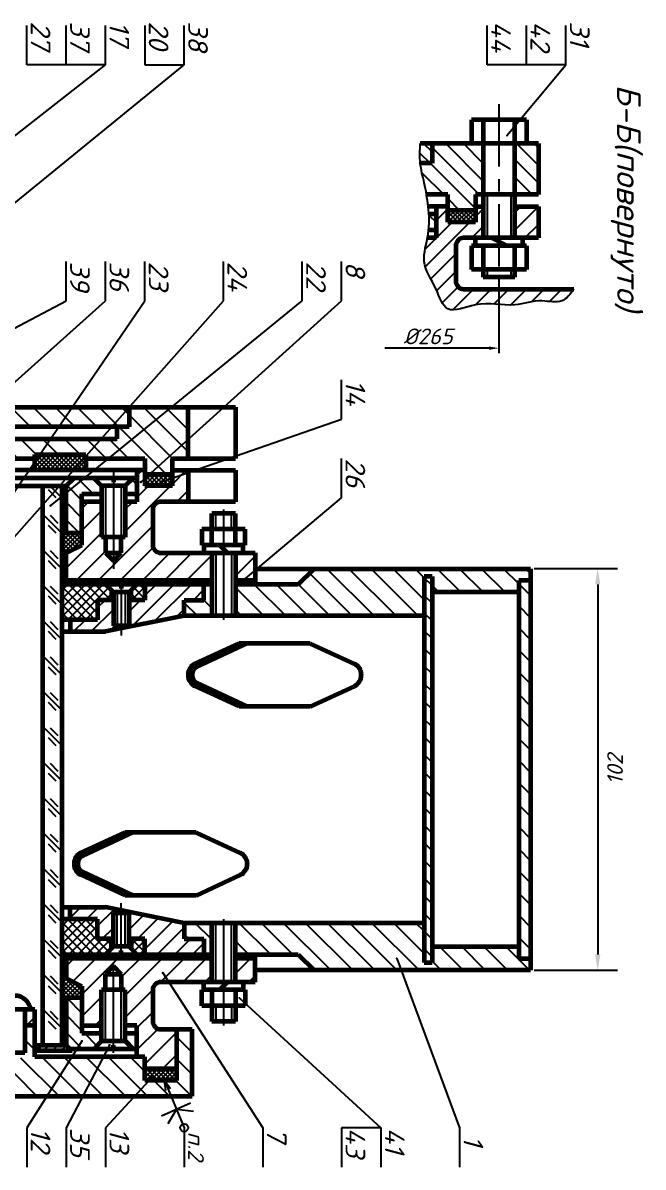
# Model space of a CAD drawing. Header units: millimetres. Extents: x 10739 to 32134, y 609 to 16625.
# Drawn here: x 20363.8 to 20521.4, y 1657.5 to 1948.1 of the extents above; entities that cross this region are included whole.
import ezdxf

# ---------------------------------------------------------------- set-up
doc = ezdxf.new("R2010")
doc.units = ezdxf.units.MM
doc.linetypes.add('CENTER', pattern=[50.8, 31.75, -6.35, 6.35, -6.35])
for name, color, linetype in [('1', 2, 'Continuous'), ('Razm', 3, 'Continuous'), ('Razmer', 3, 'Continuous')]:
    doc.layers.add(name, color=color, linetype=linetype)
doc.layers.add('2', color=1, linetype='Continuous', lineweight=60)
doc.styles.add('ADRF1', font='romans', dxfattribs={"oblique": 15})
doc.styles.get("Standard").update_dxf_attribs({"font": 'arial.ttf'})
doc.dimstyles.new('ISO-25', dxfattribs={"dimtxt": 2.5, "dimasz": 2.5, "dimexe": 1.25, "dimexo": 0.625, "dimtad": 1, "dimtxsty": 'Standard', "dimcen": 2.5, "dimadec": 0, "dimazin": 0, "dimtfac": 1, "dimtmove": 0, "dimatfit": 3, "dimfxl": 1, "dimarcsym": 0})
doc.dimstyles.new('vas', dxfattribs={"dimtxt": 4, "dimasz": 4, "dimexe": 5, "dimexo": 0.9, "dimgap": 0.09, "dimtad": 0, "dimtoh": 1, "dimdec": 0, "dimzin": 0, "dimdsep": 46, "dimtxsty": 'Standard', "dimcen": 0.09, "dimadec": 0, "dimazin": 0, "dimtfac": 1, "dimtdec": 0, "dimtmove": 1, "dimatfit": 0, "dimfxl": 1, "dimtolj": 1, "dimtzin": 0, "dimarcsym": 0})
pattern_1 = [(315, (20104.8097, 2033.455), (2.80633, 2.80633), [])]
pattern_2 = [(315, (20104.8097, 2033.455), (2.245064, 2.245064), [])]
pattern_3 = [(45, (20104.8097, 2033.455), (-2.80633, 2.80633), [])]
pattern_4 = [(45, (20104.8097, 2033.455), (-2.245064, 2.245064), [])]
pattern_5 = [(315, (20104.8097, 2033.4551), (0.561266, 0.561266), []), (45, (20104.8097, 2033.4551), (-0.561266, 0.561266), [])]
pattern_6 = [(315, (20149.8097, 1987.455), (1.683798, 1.683798), [])]

# ---------------------------------------------------------------- blocks, each defined once
blk = doc.blocks.new('*D5')
at = {"layer": 'Defpoints', "color": 0, "lineweight": 50, "transparency": 16777216}
for p in [(20492.81, 1809.46), (20492.81, 1707.46), (20509.9, 1707.46)]:
    blk.add_point(p, dxfattribs=at)
at = {"layer": 'Razmer', "color": 0, "lineweight": -2, "transparency": 16777216}
for p, q in [((20493.71, 1809.46), (20514.9, 1809.46)), ((20509.9, 1805.46), (20509.9, 1711.46)), ((20493.71, 1707.46), (20514.9, 1707.46))]:
    blk.add_line(p, q, dxfattribs=at)
at = {"layer": 'Razmer', "color": 0, "lineweight": 50, "transparency": 16777216}
for points in [[(20509.23, 1805.46), (20510.57, 1805.46), (20509.9, 1809.46)], [(20509.23, 1711.46), (20510.57, 1711.46), (20509.9, 1707.46)]]:
    blk.add_solid(points, dxfattribs=at)
at = {"layer": 'Razmer', "color": 0, "transparency": 16777216, "insert": (20514.3, 1758.46), "char_height": 4, "attachment_point": 5, "rotation": 90, "style": 'ADRF1'}
blk.add_mtext('\\A1;102', dxfattribs=at)

msp = doc.modelspace()

# ---------------------------------------------------------------- hatches: boundary and pattern name
at = {"layer": '1'}
h = msp.add_hatch(dxfattribs=at)
h.set_pattern_fill('ANSI31', scale=0.75, angle=-90, style=0)
h.set_pattern_definition(pattern_6)
edge = h.paths.add_edge_path()
edge.add_spline(control_points=[(20464.8097, 1917.4551), (20464.72246, 1915.77947), (20464.63522, 1914.10383), (20464.8097, 1912.4551)], knot_values=[0, 0, 0, 0, 5, 5, 5, 5], degree=3, periodic=0)
edge.add_line((20464.8097, 1912.4551), (20467.8097, 1912.4551))
edge.add_line((20467.8097, 1912.4551), (20467.8097, 1917.4551))
edge.add_line((20467.8097, 1917.4551), (20464.8097, 1917.4551))
h = msp.add_hatch(dxfattribs=at)
h.set_pattern_fill('ANSI31', angle=-90, style=0)
h.set_pattern_definition([(315, (20149.8097, 1987.455), (2.245064, 2.245064), [])])
h.paths.add_polyline_path([(20488.8097, 1904.4551), (20494.8097, 1904.4551), (20494.8097, 1917.4551), (20488.8097, 1917.4551)])
edge = h.paths.add_edge_path()
edge.add_line((20471.8097, 1904.4551), (20471.8097, 1900.4551))
edge.add_line((20471.8097, 1900.4551), (20478.8097, 1900.4551))
edge.add_line((20478.8097, 1900.4551), (20478.8097, 1904.4551))
edge.add_line((20478.8097, 1904.4551), (20480.8097, 1904.4551))
edge.add_line((20480.8097, 1904.4551), (20480.8097, 1917.4551))
edge.add_line((20480.8097, 1917.4551), (20467.8097, 1917.4551))
edge.add_line((20467.8097, 1917.4551), (20467.8097, 1912.4551))
edge.add_line((20467.8097, 1912.4551), (20464.8097, 1912.4551))
edge.add_spline(control_points=[(20464.8097, 1912.4551), (20464.98763, 1910.77371), (20465.70701, 1908.13116), (20466.22678, 1905.4585), (20466.39367, 1904.4551)], knot_values=[63.934892009, 63.934892009, 63.934892009, 63.934892009, 69.033911523, 72.084351167, 72.084351167, 72.084351167, 72.084351167], degree=3, periodic=0)
edge.add_line((20466.39367, 1904.4551), (20471.8097, 1904.4551))
h = msp.add_hatch(dxfattribs=at)
h.set_pattern_fill('ANSI31', style=0)
h.set_pattern_definition([(45, (20149.8097, 1987.455), (-2.245064, 2.245064), [])])
edge = h.paths.add_edge_path()
edge.add_arc((20475.8097, 1891.4551), 2, 90, 180, ccw=False)
edge.add_line((20475.8097, 1893.4551), (20480.8097, 1893.4551))
edge.add_line((20480.8097, 1893.4551), (20480.8097, 1901.4551))
edge.add_line((20480.8097, 1901.4551), (20478.8097, 1901.4551))
edge.add_line((20478.8097, 1901.4551), (20478.8097, 1897.4551))
edge.add_line((20478.8097, 1897.4551), (20471.8097, 1897.4551))
edge.add_line((20471.8097, 1897.4551), (20471.8097, 1901.4551))
edge.add_line((20471.8097, 1901.4551), (20468.8097, 1901.4551))
edge.add_line((20468.8097, 1901.4551), (20468.8097, 1893.4551))
edge.add_line((20468.8097, 1893.4551), (20466.62857, 1893.4551))
edge.add_spline(control_points=[(20466.62857, 1893.4551), (20466.21435, 1891.39491), (20464.83095, 1886.7539), (20468.81501, 1881.45934), (20471.24305, 1873.42201), (20480.15317, 1877.8978), (20487.86462, 1875.44241), (20494.95041, 1878.1356), (20500.95342, 1876.45079), (20502.91108, 1879.19529), (20503.8097, 1880.4551)], knot_values=[0, 0, 0, 0, 6.085576041, 13.701349147, 19.532301042, 26.603368853, 36.603368853, 43.674436665, 48.674436665, 52.917077352, 52.917077352, 52.917077352, 52.917077352], degree=3, periodic=0)
edge.add_line((20503.8097, 1880.4551), (20475.8097, 1880.4551))
edge.add_arc((20475.8097, 1882.4551), 2, -180, -90, ccw=False)
edge.add_line((20473.8097, 1882.4551), (20473.8097, 1891.4551))
h.paths.add_polyline_path([(20494.8097, 1893.4551), (20494.8097, 1901.4551), (20488.8097, 1901.4551), (20488.8097, 1893.4551)], flags=17)
h = msp.add_hatch(dxfattribs=at)
h.set_pattern_fill('ANSI31', scale=0.75, angle=-90, style=0)
h.set_pattern_definition(pattern_6)
edge = h.paths.add_edge_path()
edge.add_line((20468.8097, 1899.4551), (20466.98809, 1899.4551))
edge.add_spline(control_points=[(20466.98809, 1899.4551), (20467.07169, 1898.12974), (20467.07642, 1896.79837), (20466.93893, 1895.4551)], knot_values=[54.8920304, 54.8920304, 54.8920304, 54.8920304, 58.888473439, 58.888473439, 58.888473439, 58.888473439], degree=3, periodic=0)
edge.add_line((20466.93893, 1895.4551), (20468.8097, 1895.4551))
edge.add_line((20468.8097, 1895.4551), (20468.8097, 1899.4551))
h = msp.add_hatch(dxfattribs=at)
h.set_pattern_fill('ANSI37', scale=0.25, angle=-90, style=0)
h.set_pattern_definition([(315, (20149.8097, 1987.4551), (0.561266, 0.561266), []), (45, (20149.8097, 1987.4551), (-0.561266, 0.561266), [])])
h.paths.add_polyline_path([(20478.8097, 1897.4551), (20478.8097, 1900.4551), (20471.8097, 1900.4551), (20471.8097, 1897.4551)])
h = msp.add_hatch(dxfattribs=at)
h.set_pattern_fill('ANSI31', scale=1.25, angle=-90, style=0)
h.set_pattern_definition(pattern_1)
h.paths.add_polyline_path([(20394.8097, 1837.4551), (20394.8097, 1833.4551), (20401.8097, 1833.4551), (20401.8097, 1837.4551), (20405.8097, 1837.4551), (20405.8097, 1850.4551), (20390.8097, 1850.4551), (20390.8097, 1845.4551), (20387.8097, 1845.4551), (20387.8097, 1842.4551), (20339.8097, 1842.4551), (20339.8097, 1837.4551), (20366.8097, 1837.4551), (20366.8097, 1838.4551), (20379.8097, 1838.4551), (20379.8097, 1837.4551)])
h = msp.add_hatch(dxfattribs=at)
h.set_pattern_fill('ANSI31', scale=1.25, angle=-90, style=0)
h.set_pattern_definition(pattern_1)
h.paths.add_polyline_path([(20390.8097, 1845.4551), (20390.8097, 1850.4551), (20341.8097, 1850.4551), (20341.8097, 1845.4551)])
h = msp.add_hatch(dxfattribs=at)
h.set_pattern_fill('ANSI37', scale=0.25, angle=-90, style=0)
h.set_pattern_definition(pattern_5)
h.paths.add_polyline_path([(20379.8097, 1834.4551), (20379.8097, 1838.4551), (20366.8097, 1838.4551), (20366.8097, 1834.4551)])
h = msp.add_hatch(dxfattribs=at)
h.set_pattern_fill('ANSI31', scale=1.25, style=0)
h.set_pattern_definition(pattern_3)
h.paths.add_polyline_path([(20396.8097, 1815.4551), (20396.8097, 1824.4551, -0.414213562), (20398.8097, 1826.4551), (20405.8097, 1826.4551), (20405.8097, 1834.4551), (20401.8097, 1834.4551), (20401.8097, 1830.4551), (20394.8097, 1830.4551), (20394.8097, 1834.4551), (20392.8097, 1834.4551), (20392.8097, 1826.4551), (20389.8097, 1826.4551), (20389.8097, 1817.4551), (20388.8097, 1817.4551), (20388.8097, 1813.4551), (20386.8097, 1811.4551), (20384.8097, 1813.4551), (20384.8097, 1817.4551), (20383.8097, 1817.4551), (20383.8097, 1826.4551), (20378.8097, 1826.4551), (20378.8097, 1815.4551), (20374.8097, 1813.4551), (20374.8097, 1806.4551), (20411.8097, 1806.4551), (20411.8097, 1813.4551), (20398.8097, 1813.4551, -0.414213562)])
h = msp.add_hatch(dxfattribs=at)
h.set_pattern_fill('ANSI31', angle=-90, style=0)
h.set_pattern_definition(pattern_2)
h.paths.add_polyline_path([(20383.8097, 1828.4551), (20383.8097, 1830.4551), (20381.8097, 1832.4551), (20376.8097, 1832.4551), (20374.8097, 1830.4551), (20374.8097, 1818.4551), (20378.8097, 1818.4551), (20378.8097, 1828.4551)])
h.paths.add_polyline_path([(20392.8097, 1828.4551), (20392.8097, 1832.4551), (20391.8097, 1832.4551), (20389.8097, 1830.4551), (20389.8097, 1828.4551)])
h = msp.add_hatch(dxfattribs=at)
h.set_pattern_fill('ANSI37', scale=0.25, angle=-90, style=0)
h.set_pattern_definition(pattern_5)
h.paths.add_polyline_path([(20401.8097, 1830.4551), (20401.8097, 1833.4551), (20394.8097, 1833.4551), (20394.8097, 1830.4551)])
h = msp.add_hatch(dxfattribs=at)
h.set_pattern_fill('ANSI31', scale=2, angle=-90, style=0)
h.set_pattern_definition([(315, (20104.81, 2033.455), (4.49013, 4.49013), [])])
h.paths.add_polyline_path([(20368.8097, 1688.4551), (20373.8097, 1688.4551), (20373.8097, 1830.4551), (20368.8097, 1830.4551)])
h = msp.add_hatch(dxfattribs=at)
h.set_pattern_fill('ANSI37', scale=0.25, angle=-90, style=0)
h.set_pattern_definition(pattern_5)
h.paths.add_polyline_path([(20378.8097, 1815.4551), (20378.8097, 1818.4551), (20373.8097, 1818.4551), (20373.8097, 1813.4551), (20374.8097, 1813.4551)])
h = msp.add_hatch(dxfattribs=at)
h.set_pattern_fill('ANSI31', scale=1.25, style=0)
h.set_pattern_definition(pattern_3)
h.paths.add_polyline_path([(20417.8097, 1806.4551), (20422.8097, 1806.4551), (20422.8097, 1813.4551), (20417.8097, 1813.4551)])
h = msp.add_hatch(dxfattribs=at)
h.set_pattern_fill('ANSI31', scale=1.25, angle=-90, style=0)
h.set_pattern_definition(pattern_1)
h.paths.add_polyline_path([(20411.8097, 1797.4551), (20411.8097, 1805.4551), (20409.8097, 1805.4551), (20409.8097, 1801.4551), (20404.8097, 1801.4551), (20404.8097, 1797.4551)])
h.paths.add_polyline_path([(20465.8097, 1797.4551), (20465.8097, 1807.4551), (20467.8097, 1807.4551), (20467.8097, 1803.4551), (20489.8097, 1803.4551), (20489.8097, 1806.4551), (20492.8097, 1806.4551), (20492.8097, 1809.4551), (20437.8097, 1809.4551), (20433.8097, 1805.4551), (20417.8097, 1805.4551), (20417.8097, 1797.4551)])
h.paths.add_polyline_path([(20492.8097, 1707.4551), (20492.8097, 1710.4551), (20489.8097, 1710.4551), (20489.8097, 1713.4551), (20467.8097, 1713.4551), (20467.8097, 1709.4551), (20465.8097, 1709.4551), (20465.8097, 1719.4551), (20417.8097, 1719.4551), (20417.8097, 1711.4551), (20433.8097, 1711.4551), (20437.8097, 1707.4551)])
h.paths.add_polyline_path([(20409.8097, 1715.4551), (20409.8097, 1711.4551), (20411.8097, 1711.4551), (20411.8097, 1719.4551), (20404.8097, 1719.4551), (20404.8097, 1715.4551)])
h = msp.add_hatch(dxfattribs=at)
h.set_pattern_fill('ANSI37', scale=0.5, angle=-90, style=0)
h.set_pattern_definition([(315, (20104.8097, 2033.4551), (1.122532, 1.122532), []), (45, (20104.8097, 2033.4551), (-1.122532, 1.122532), [])])
h.paths.add_polyline_path([(20382.8097, 1796.4551), (20382.8097, 1801.4551), (20386.3097, 1801.4551), (20386.3097, 1803.9551), (20384.8097, 1805.4551), (20373.8097, 1805.4551), (20373.8097, 1796.4551)])
h.paths.add_polyline_path([(20394.8097, 1801.4551), (20394.8097, 1805.4551), (20392.8097, 1805.4551), (20391.3097, 1803.9551), (20391.3097, 1801.4551)])
h = msp.add_hatch(dxfattribs=at)
h.set_pattern_fill('ANSI31', style=0)
h.set_pattern_definition(pattern_4)
h.paths.add_polyline_path([(20404.8097, 1797.4551), (20404.8097, 1801.4551), (20409.8097, 1801.4551), (20409.8097, 1805.4551), (20394.8097, 1805.4551), (20394.8097, 1801.4551), (20390.8097, 1801.4551), (20390.8097, 1794.9551), (20390.8097, 1794.6551)])
h.paths.add_polyline_path([(20382.8097, 1796.4551), (20375.8097, 1796.4551), (20375.8097, 1793.4551), (20384.8097, 1793.4551), (20386.8097, 1793.8551), (20386.8097, 1794.9551), (20386.8097, 1801.4551), (20382.8097, 1801.4551)])
h = msp.add_hatch(dxfattribs=at)
h.set_pattern_fill('ANSI31', angle=-90, style=0)
h.set_pattern_definition(pattern_2)
h.paths.add_polyline_path([(20467.8097, 1709.4551), (20467.8097, 1807.4551), (20465.8097, 1807.4551), (20465.8097, 1709.4551)])
h = msp.add_hatch(dxfattribs=at)
h.set_pattern_fill('ANSI31', scale=1.25, angle=-90, style=0)
h.set_pattern_definition(pattern_1)
h.paths.add_polyline_path([(20492.8097, 1710.4551), (20492.8097, 1806.4551), (20489.8097, 1806.4551), (20489.8097, 1710.4551)])
h = msp.add_hatch(dxfattribs=at)
h.set_pattern_fill('ANSI31', style=0)
h.set_pattern_definition(pattern_4)
h.paths.add_polyline_path([(20409.8097, 1711.4551), (20409.8097, 1715.4551), (20404.8097, 1715.4551), (20404.8097, 1719.4551), (20390.8097, 1722.2551), (20390.8097, 1721.9551), (20390.8097, 1715.4551), (20394.8097, 1715.4551), (20394.8097, 1711.4551)])
h.paths.add_polyline_path([(20386.8097, 1715.4551), (20386.8097, 1721.9551), (20386.8097, 1723.0551), (20384.8097, 1723.4551), (20375.8097, 1723.4551), (20375.8097, 1720.4551), (20382.8097, 1720.4551), (20382.8097, 1715.4551)])
h = msp.add_hatch(dxfattribs=at)
h.set_pattern_fill('ANSI37', scale=0.5, style=0)
h.set_pattern_definition([(45, (20104.8097, 2033.4551), (-1.122532, 1.122532), []), (135, (20104.8097, 2033.4551), (-1.122532, -1.122532), [])])
h.paths.add_polyline_path([(20382.8097, 1720.4551), (20373.8097, 1720.4551), (20373.8097, 1711.4551), (20384.8097, 1711.4551), (20386.3097, 1712.9551), (20386.3097, 1715.4551), (20382.8097, 1715.4551)])
h.paths.add_polyline_path([(20391.3097, 1715.4551), (20391.3097, 1712.9551), (20392.8097, 1711.4551), (20394.8097, 1711.4551), (20394.8097, 1715.4551)])
h = msp.add_hatch(dxfattribs=at)
h.set_pattern_fill('ANSI31', scale=1.25, style=0)
h.set_pattern_definition(pattern_3)
h.paths.add_polyline_path([(20394.8097, 1685.4551), (20394.8097, 1682.4551), (20402.8097, 1682.4551), (20402.8097, 1692.4551), (20398.8097, 1692.4551, -0.414213562), (20396.8097, 1694.4551), (20396.8097, 1702.4551, -0.414213562), (20398.8097, 1704.4551), (20411.8097, 1704.4551), (20411.8097, 1710.4551), (20374.8097, 1710.4551), (20374.8097, 1705.4551), (20378.8097, 1703.4551), (20378.8097, 1693.4551), (20383.8097, 1693.4551), (20383.8097, 1702.4551), (20384.8097, 1702.4551), (20384.8097, 1706.4551), (20386.8097, 1708.4551), (20388.8097, 1706.4551), (20388.8097, 1702.4551), (20389.8097, 1702.4551), (20389.8097, 1693.4551), (20392.8097, 1693.4551), (20392.8097, 1685.4551)])
h = msp.add_hatch(dxfattribs=at)
h.set_pattern_fill('ANSI31', scale=1.25, style=0)
h.set_pattern_definition(pattern_3)
h.paths.add_polyline_path([(20422.8097, 1710.4551), (20417.8097, 1710.4551), (20417.8097, 1704.4551), (20422.8097, 1704.4551)])
h = msp.add_hatch(dxfattribs=at)
h.set_pattern_fill('ANSI37', scale=0.25, angle=-90, style=0)
h.set_pattern_definition(pattern_5)
h.paths.add_polyline_path([(20378.8097, 1700.4551), (20378.8097, 1703.4551), (20374.8097, 1705.4551), (20373.8097, 1705.4551), (20373.8097, 1700.4551)])
h = msp.add_hatch(dxfattribs=at)
h.set_pattern_fill('ANSI31', angle=-90, style=0)
h.set_pattern_definition(pattern_2)
h.paths.add_polyline_path([(20374.8097, 1688.4551), (20375.8097, 1687.4551), (20381.8097, 1687.4551), (20383.8097, 1689.4551), (20383.8097, 1691.4551), (20378.8097, 1691.4551), (20378.8097, 1700.4551), (20374.8097, 1700.4551)])
h.paths.add_polyline_path([(20389.8097, 1691.4551), (20389.8097, 1689.4551), (20391.8097, 1687.4551), (20392.8097, 1687.4551), (20392.8097, 1691.4551)])
h = msp.add_hatch(dxfattribs=at)
h.set_pattern_fill('ANSI31', scale=1.25, angle=-90, style=0)
h.set_pattern_definition(pattern_1)
h.paths.add_polyline_path([(20406.8097, 1675.4551), (20406.8097, 1692.4551), (20402.8097, 1692.4551), (20402.8097, 1679.4551), (20394.8097, 1679.4551), (20394.8097, 1685.4551), (20366.8097, 1685.4551), (20366.8097, 1693.4551), (20364.3097, 1693.4551), (20364.3097, 1686.4551), (20363.3097, 1686.4551), (20363.3097, 1684.9551), (20361.8097, 1683.9551), (20360.3097, 1684.9551), (20360.3097, 1686.4551), (20359.3097, 1686.4551), (20359.3097, 1693.4551), (20353.8097, 1693.4551), (20353.8097, 1691.4551), (20349.8097, 1691.4551), (20349.8097, 1682.4551), (20303.8097, 1682.4551, -0.414213562), (20300.8097, 1685.4551), (20300.8097, 1687.4551), (20284.8097, 1687.4551, 0.414213562), (20282.8097, 1685.4551), (20282.8097, 1675.4551), (20284.8097, 1675.4551), (20284.8097, 1678.4551), (20287.8097, 1678.4551), (20287.8097, 1675.4551), (20290.8097, 1675.4551), (20290.8097, 1680.4551), (20291.8097, 1680.4551), (20291.8097, 1682.4551), (20292.8097, 1683.4551), (20293.8097, 1682.4551), (20293.8097, 1680.4551), (20294.8097, 1680.4551), (20294.8097, 1675.4551)])
h = msp.add_hatch(dxfattribs=at)
h.set_pattern_fill('ANSI31', scale=0.5, style=0)
h.set_pattern_definition([(45, (20104.8097, 2033.4551), (-1.122532, 1.122532), [])])
h.paths.add_polyline_path([(20376.3097, 1686.9551), (20374.8097, 1688.4551), (20367.8097, 1688.4551), (20367.8097, 1686.9551)])
h = msp.add_hatch(dxfattribs=at)
h.set_pattern_fill('ANSI37', scale=0.25, angle=-90, style=0)
h.set_pattern_definition(pattern_5)
h.paths.add_polyline_path([(20402.8097, 1679.4551), (20402.8097, 1682.4551), (20394.8097, 1682.4551), (20394.8097, 1679.4551)])
at = {"layer": '2'}
h = msp.add_hatch(color=7, dxfattribs=at)
h.paths.add_polyline_path([(20422.8097, 1805.4551), (20422.8097, 1806.4551), (20417.8097, 1806.4551), (20417.8097, 1805.4551)])
h.paths.add_polyline_path([(20411.8097, 1805.4551), (20411.8097, 1806.4551), (20394.8097, 1806.4551), (20394.8097, 1805.4551)])
h = msp.add_hatch(color=7, dxfattribs=at)
h.paths.add_polyline_path([(20411.8097, 1710.4551), (20411.8097, 1711.4551), (20394.8097, 1711.4551), (20394.8097, 1710.4551)])
h.paths.add_polyline_path([(20422.8097, 1710.4551), (20422.8097, 1711.4551), (20417.8097, 1711.4551), (20417.8097, 1710.4551)])
at = {"layer": 'Razmer'}
h = msp.add_hatch(dxfattribs=at)
h.set_pattern_fill('ANSI31', style=0)
h.set_pattern_definition([(45, (19954.8097, 1997.455), (-2.245064, 2.245064), [])])
h.paths.add_polyline_path([(20366.8097, 1693.4551), (20366.8097, 1697.4551), (20364.3097, 1697.4551), (20364.3097, 1693.4551)])
h.paths.add_polyline_path([(20353.8097, 1691.4551), (20353.8097, 1693.4551), (20359.3097, 1693.4551), (20359.3097, 1697.4551), (20353.8097, 1697.4551), (20353.8097, 1721.4551), (20351.8097, 1723.4551), (20347.8097, 1723.4551), (20274.8097, 1723.4551), (20274.8097, 1719.4551), (20347.8097, 1719.4551, -0.414213562), (20349.8097, 1717.4551), (20349.8097, 1691.4551)])
h.paths.add_polyline_path([(20185.3097, 1693.4551), (20185.3097, 1697.4551), (20182.8097, 1697.4551), (20182.8097, 1693.4551)])
h.paths.add_polyline_path([(20195.8097, 1693.4551), (20195.8097, 1691.4551), (20199.8097, 1691.4551), (20199.8097, 1717.4551, -0.414213562), (20201.8097, 1719.4551), (20274.52481, 1719.4551), (20274.8097, 1719.4551), (20274.8097, 1723.4551), (20205.8097, 1723.4551), (20197.8097, 1723.4551), (20195.8097, 1721.4551), (20195.8097, 1697.4551), (20190.3097, 1697.4551), (20190.3097, 1693.4551)])

# ---------------------------------------------------------------- linework, layer by layer
at = {"layer": '1', "color": 7, "linetype": 'CENTER', "ltscale": 0.5}
msp.add_line((20484.8097, 1927.4551), (20484.8097, 1879.4551), dxfattribs=at)
at = {"layer": '1', "color": 7}
for p, q in [((20481.8097, 1904.4551), (20481.8097, 1893.4551)), ((20487.8097, 1904.4551), (20487.8097, 1893.4551)), ((20481.8097, 1885.4551), (20481.8097, 1883.4551)), ((20487.8097, 1885.4551), (20487.8097, 1883.4551)), ((20386.8097, 1833.9551), (20386.8097, 1809.4551)), ((20372.3097, 1827.4551), (20370.3097, 1829.4551)), ((20384.8097, 1830.4551), (20384.8097, 1817.4551)), ((20388.8097, 1830.4551), (20388.8097, 1817.4551)), ((20372.8097, 1820.9551), (20370.8097, 1822.9551)), ((20412.8097, 1819.4551), (20412.8097, 1823.4551)), ((20414.8097, 1824.4551), (20414.8097, 1796.4551)), ((20416.8097, 1819.4551), (20416.8097, 1823.4551)), ((20372.3097, 1818.4551), (20370.3097, 1820.4551)), ((20372.8097, 1811.9551), (20370.8097, 1813.9551)), ((20372.3097, 1809.4551), (20370.3097, 1811.4551)), ((20412.8097, 1813.4551), (20412.8097, 1797.4551)), ((20416.8097, 1813.4551), (20416.8097, 1797.4551)), ((20372.8097, 1802.9551), (20370.8097, 1804.9551)), ((20388.8097, 1806.4551), (20388.8097, 1792.4551)), ((20372.3097, 1800.4551), (20370.3097, 1802.4551)), ((20387.8097, 1803.4551), (20387.8097, 1794.9551)), ((20389.8097, 1803.4551), (20389.8097, 1794.9551)), ((20372.3097, 1791.4551), (20370.3097, 1793.4551)), ((20372.8097, 1793.9551), (20370.8097, 1795.9551)), ((20386.8097, 1794.9551), (20386.8097, 1793.8551)), ((20390.8097, 1794.9551), (20390.8097, 1794.6551)), ((20372.3097, 1782.4551), (20370.3097, 1784.4551)), ((20372.8097, 1784.9551), (20370.8097, 1786.9551)), ((20372.8097, 1775.9551), (20370.8097, 1777.9551)), ((20372.3097, 1773.4551), (20370.3097, 1775.4551)), ((20372.8097, 1766.9551), (20370.8097, 1768.9551)), ((20372.3097, 1764.4551), (20370.3097, 1766.4551)), ((20372.8097, 1757.9551), (20370.8097, 1759.9551)), ((20372.3097, 1755.4551), (20370.3097, 1757.4551)), ((20372.8097, 1748.9551), (20370.8097, 1750.9551)), ((20372.3097, 1746.4551), (20370.3097, 1748.4551)), ((20372.8097, 1739.9551), (20370.8097, 1741.9551)), ((20372.3097, 1737.4551), (20370.3097, 1739.4551)), ((20372.8097, 1730.9551), (20370.8097, 1732.9551)), ((20372.3097, 1728.4551), (20370.3097, 1730.4551)), ((20372.8097, 1721.9551), (20370.8097, 1723.9551)), ((20388.8097, 1710.4551), (20388.8097, 1724.4551)), ((20372.3097, 1719.4551), (20370.3097, 1721.4551)), ((20386.8097, 1721.9551), (20386.8097, 1723.0551)), ((20387.8097, 1713.4551), (20387.8097, 1721.9551)), ((20389.8097, 1713.4551), (20389.8097, 1721.9551)), ((20390.8097, 1721.9551), (20390.8097, 1722.2551)), ((20412.8097, 1704.4551), (20412.8097, 1719.4551)), ((20414.8097, 1720.4551), (20414.8097, 1693.4551)), ((20416.8097, 1704.4551), (20416.8097, 1719.4551)), ((20372.8097, 1712.9551), (20370.8097, 1714.9551)), ((20372.3097, 1710.4551), (20370.3097, 1712.4551)), ((20386.8097, 1686.4551), (20386.8097, 1709.4551)), ((20372.3097, 1701.4551), (20370.3097, 1703.4551)), ((20372.8097, 1703.9551), (20370.8097, 1705.9551)), ((20384.8097, 1689.4551), (20384.8097, 1702.4551)), ((20388.8097, 1689.4551), (20388.8097, 1702.4551)), ((20412.8097, 1698.4551), (20412.8097, 1694.4551)), ((20416.8097, 1698.4551), (20416.8097, 1694.4551)), ((20372.3097, 1692.4551), (20370.3097, 1694.4551)), ((20372.8097, 1694.9551), (20370.8097, 1696.9551))]:
    msp.add_line(p, q, dxfattribs=at)
msp.add_spline([(20503.8097, 1880.4551), (20500.8097, 1877.4551), (20495.8097, 1877.4551), (20488.8097, 1876.4551), (20478.8097, 1876.4551), (20471.8097, 1875.4551), (20468.8097, 1880.4551), (20465.8097, 1887.4551), (20466.8097, 1894.4551), (20466.8097, 1901.4551), (20465.8097, 1907.4551), (20464.8097, 1912.4551), (20464.8097, 1917.4551)], degree=3, dxfattribs=at)
at = {"layer": '2', "color": 7}
for p, q in [((20491.8097, 1923.4551), (20477.8097, 1923.4551)), ((20477.8097, 1923.4551), (20477.8097, 1917.4551)), ((20480.8097, 1923.4551), (20480.8097, 1893.4551)), ((20488.8097, 1893.4551), (20488.8097, 1923.4551)), ((20491.8097, 1923.4551), (20491.8097, 1917.4551)), ((20494.8097, 1917.4551), (20464.8097, 1917.4551)), ((20467.8097, 1917.4551), (20467.8097, 1912.4551)), ((20494.8097, 1917.4551), (20494.8097, 1904.4551)), ((20467.8097, 1912.4551), (20464.8097, 1912.4551)), ((20471.8097, 1904.4551), (20466.39367, 1904.4551)), ((20471.8097, 1897.4551), (20471.8097, 1904.4551)), ((20494.8097, 1904.4551), (20478.8097, 1904.4551)), ((20478.8097, 1904.4551), (20478.8097, 1897.4551)), ((20471.8097, 1901.4551), (20466.8097, 1901.4551)), ((20468.8097, 1901.4551), (20468.8097, 1893.4551)), ((20478.8097, 1901.4551), (20480.8097, 1901.4551)), ((20488.8097, 1901.4551), (20494.8097, 1901.4551)), ((20494.8097, 1901.4551), (20494.8097, 1893.4551)), ((20468.8097, 1899.4551), (20466.98809, 1899.4551)), ((20478.8097, 1900.4551), (20471.8097, 1900.4551)), ((20468.8097, 1895.4551), (20466.93893, 1895.4551)), ((20478.8097, 1897.4551), (20471.8097, 1897.4551)), ((20468.8097, 1893.4551), (20466.62857, 1893.4551)), ((20494.8097, 1893.4551), (20475.8097, 1893.4551)), ((20478.8097, 1891.4551), (20478.8097, 1893.4551)), ((20486.8097, 1891.4551), (20482.8097, 1893.4551)), ((20490.8097, 1893.4551), (20490.8097, 1891.4551)), ((20473.8097, 1891.4551), (20473.8097, 1882.4551)), ((20488.8097, 1891.4551), (20477.8097, 1891.4551)), ((20477.8097, 1891.4551), (20477.8097, 1885.4551)), ((20480.8097, 1891.4551), (20480.8097, 1883.4551)), ((20491.8097, 1891.4551), (20488.8097, 1891.4551)), ((20488.8097, 1883.4551), (20488.8097, 1891.4551)), ((20491.8097, 1891.4551), (20491.8097, 1885.4551)), ((20491.8097, 1885.4551), (20477.8097, 1885.4551)), ((20488.8097, 1883.4551), (20480.8097, 1883.4551)), ((20475.8097, 1880.4551), (20503.8097, 1880.4551)), ((20341.8097, 1850.4551), (20417.8097, 1850.4551)), ((20390.8097, 1850.4551), (20390.8097, 1845.4551)), ((20405.8097, 1837.4551), (20405.8097, 1850.4551)), ((20417.8097, 1850.4551), (20417.8097, 1837.4551)), ((20390.8097, 1845.4551), (20341.8097, 1845.4551)), ((20387.8097, 1842.4551), (20387.8097, 1845.4551)), ((20339.8097, 1842.4551), (20387.8097, 1842.4551)), ((20335.8097, 1837.4551), (20366.8097, 1837.4551)), ((20366.8097, 1838.4551), (20379.8097, 1838.4551)), ((20366.8097, 1834.4551), (20366.8097, 1838.4551)), ((20379.8097, 1838.4551), (20379.8097, 1834.4551)), ((20379.8097, 1837.4551), (20394.8097, 1837.4551)), ((20394.8097, 1837.4551), (20394.8097, 1830.4551)), ((20401.8097, 1837.4551), (20417.8097, 1837.4551)), ((20401.8097, 1830.4551), (20401.8097, 1837.4551)), ((20394.8097, 1834.4551), (20338.8097, 1834.4551)), ((20392.8097, 1834.4551), (20392.8097, 1826.4551)), ((20401.8097, 1834.4551), (20417.8097, 1834.4551)), ((20405.8097, 1834.4551), (20405.8097, 1826.4551)), ((20417.8097, 1834.4551), (20417.8097, 1826.4551)), ((20392.8097, 1832.4551), (20338.8097, 1832.4551)), ((20374.8097, 1830.4551), (20376.8097, 1832.4551)), ((20383.8097, 1830.4551), (20381.8097, 1832.4551)), ((20386.8097, 1832.4551), (20386.8097, 1831.4551)), ((20391.8097, 1832.4551), (20389.8097, 1830.4551)), ((20394.8097, 1833.4551), (20401.8097, 1833.4551)), ((20338.8097, 1830.4551), (20374.8097, 1830.4551)), ((20368.8097, 1830.4551), (20368.8097, 1688.4551)), ((20373.8097, 1688.4551), (20373.8097, 1830.4551)), ((20374.8097, 1818.4551), (20374.8097, 1830.4551)), ((20378.8097, 1828.4551), (20383.8097, 1828.4551)), ((20378.8097, 1815.4551), (20378.8097, 1828.4551)), ((20383.8097, 1830.4551), (20383.8097, 1817.4551)), ((20389.8097, 1830.4551), (20383.8097, 1830.4551)), ((20389.8097, 1830.4551), (20389.8097, 1817.4551)), ((20389.8097, 1828.4551), (20392.8097, 1828.4551)), ((20401.8097, 1830.4551), (20394.8097, 1830.4551)), ((20383.8097, 1826.4551), (20378.8097, 1826.4551)), ((20392.8097, 1826.4551), (20389.8097, 1826.4551)), ((20417.8097, 1826.4551), (20398.8097, 1826.4551)), ((20396.8097, 1824.4551), (20396.8097, 1815.4551)), ((20417.8097, 1823.4551), (20411.8097, 1823.4551)), ((20411.8097, 1815.4551), (20411.8097, 1823.4551)), ((20417.8097, 1815.4551), (20417.8097, 1823.4551)), ((20420.3097, 1819.4551), (20409.3097, 1819.4551)), ((20409.3097, 1819.4551), (20409.3097, 1815.4551)), ((20420.3097, 1815.4551), (20420.3097, 1819.4551)), ((20378.8097, 1818.4551), (20373.8097, 1818.4551)), ((20389.8097, 1817.4551), (20383.8097, 1817.4551)), ((20384.8097, 1817.4551), (20384.8097, 1813.4551)), ((20388.8097, 1813.4551), (20388.8097, 1817.4551)), ((20374.8097, 1813.4551), (20378.8097, 1815.4551)), ((20420.3097, 1815.4551), (20409.3097, 1815.4551)), ((20409.8097, 1815.4551), (20409.8097, 1813.4551)), ((20415.8097, 1813.4551), (20413.8097, 1815.4551)), ((20419.8097, 1813.4551), (20419.8097, 1815.4551)), ((20374.8097, 1813.4551), (20373.8097, 1813.4551)), ((20374.8097, 1806.4551), (20374.8097, 1813.4551)), ((20384.8097, 1813.4551), (20388.8097, 1813.4551)), ((20384.8097, 1813.4551), (20386.8097, 1811.4551)), ((20386.8097, 1811.4551), (20388.8097, 1813.4551)), ((20398.8097, 1813.4551), (20422.8097, 1813.4551)), ((20411.8097, 1813.4551), (20411.8097, 1797.4551)), ((20417.8097, 1813.4551), (20417.8097, 1797.4551)), ((20422.8097, 1813.4551), (20422.8097, 1805.4551)), ((20422.8097, 1809.4551), (20492.8097, 1809.4551)), ((20433.8097, 1805.4551), (20437.8097, 1809.4551)), ((20492.8097, 1809.4551), (20492.8097, 1707.4551)), ((20411.8097, 1806.4551), (20373.8097, 1806.4551)), ((20411.8097, 1805.4551), (20373.8097, 1805.4551)), ((20386.8097, 1803.4551), (20384.8097, 1805.4551)), ((20388.8097, 1805.4551), (20388.8097, 1804.4551)), ((20392.8097, 1805.4551), (20390.8097, 1803.4551)), ((20394.8097, 1806.4551), (20394.8097, 1801.4551)), ((20409.8097, 1801.4551), (20409.8097, 1805.4551)), ((20422.8097, 1806.4551), (20417.8097, 1806.4551)), ((20433.8097, 1805.4551), (20417.8097, 1805.4551)), ((20465.8097, 1807.4551), (20465.8097, 1709.4551)), ((20467.8097, 1807.4551), (20465.8097, 1807.4551)), ((20467.8097, 1807.4551), (20467.8097, 1709.4551)), ((20489.8097, 1806.4551), (20489.8097, 1710.4551)), ((20492.8097, 1806.4551), (20489.8097, 1806.4551)), ((20386.3097, 1803.9551), (20386.3097, 1801.4551)), ((20386.8097, 1803.4551), (20386.8097, 1794.9551)), ((20390.8097, 1803.4551), (20386.8097, 1803.4551)), ((20390.8097, 1803.4551), (20390.8097, 1794.9551)), ((20391.3097, 1801.4551), (20391.3097, 1803.9551)), ((20489.8097, 1803.4551), (20467.8097, 1803.4551)), ((20386.8097, 1801.4551), (20382.8097, 1801.4551)), ((20382.8097, 1801.4551), (20382.8097, 1796.4551)), ((20394.8097, 1801.4551), (20390.8097, 1801.4551)), ((20404.8097, 1801.4551), (20409.8097, 1801.4551)), ((20404.8097, 1797.4551), (20404.8097, 1801.4551)), ((20382.8097, 1796.4551), (20373.8097, 1796.4551)), ((20375.8097, 1796.4551), (20375.8097, 1793.4551)), ((20404.8097, 1797.4551), (20384.8097, 1793.4551)), ((20465.8097, 1797.4551), (20404.8097, 1797.4551)), ((20373.8097, 1793.4551), (20384.8097, 1793.4551)), ((20390.8097, 1794.9551), (20386.8097, 1794.9551)), ((20387.8097, 1794.9551), (20387.8097, 1794.0551)), ((20389.8097, 1794.9551), (20389.8097, 1794.4551)), ((20418.8097, 1790.4551), (20407.55252, 1785.25948)), ((20420.8097, 1790.4551), (20407.96393, 1784.46041)), ((20436.8097, 1790.4551), (20418.8097, 1790.4551)), ((20436.8097, 1790.4551), (20448.06687, 1785.25948)), ((20405.8097, 1782.5356), (20405.8097, 1782.3746)), ((20406.8097, 1782.64804), (20406.8097, 1782.26216)), ((20449.8097, 1782.5356), (20449.8097, 1782.3746)), ((20418.8097, 1774.4551), (20407.55252, 1779.65072)), ((20420.8097, 1774.4551), (20407.96393, 1780.44979)), ((20436.8097, 1774.4551), (20448.06687, 1779.65072)), ((20436.8097, 1774.4551), (20418.8097, 1774.4551)), ((20389.8097, 1742.4551), (20378.55252, 1737.25948)), ((20391.8097, 1742.4551), (20378.96393, 1736.46041)), ((20407.8097, 1742.4551), (20389.8097, 1742.4551)), ((20407.8097, 1742.4551), (20419.06687, 1737.25948)), ((20376.8097, 1734.5356), (20376.8097, 1734.3746)), ((20377.8097, 1734.64804), (20377.8097, 1734.26216)), ((20391.8097, 1726.4551), (20378.96393, 1732.44979)), ((20420.8097, 1734.5356), (20420.8097, 1734.3746)), ((20389.8097, 1726.4551), (20378.55252, 1731.65072)), ((20407.8097, 1726.4551), (20419.06687, 1731.65072)), ((20407.8097, 1726.4551), (20389.8097, 1726.4551)), ((20373.8097, 1723.4551), (20384.8097, 1723.4551)), ((20375.8097, 1720.4551), (20375.8097, 1723.4551)), ((20404.8097, 1719.4551), (20384.8097, 1723.4551)), ((20386.8097, 1713.4551), (20386.8097, 1721.9551)), ((20390.8097, 1721.9551), (20386.8097, 1721.9551)), ((20387.8097, 1721.9551), (20387.8097, 1722.8551)), ((20389.8097, 1721.9551), (20389.8097, 1722.4551)), ((20390.8097, 1713.4551), (20390.8097, 1721.9551)), ((20382.8097, 1720.4551), (20373.8097, 1720.4551)), ((20382.8097, 1715.4551), (20382.8097, 1720.4551)), ((20465.8097, 1719.4551), (20404.8097, 1719.4551)), ((20404.8097, 1719.4551), (20404.8097, 1715.4551)), ((20411.8097, 1704.4551), (20411.8097, 1719.4551)), ((20417.8097, 1704.4551), (20417.8097, 1719.4551)), ((20386.8097, 1715.4551), (20382.8097, 1715.4551)), ((20386.3097, 1712.9551), (20386.3097, 1715.4551)), ((20394.8097, 1715.4551), (20390.8097, 1715.4551)), ((20391.3097, 1715.4551), (20391.3097, 1712.9551)), ((20394.8097, 1710.4551), (20394.8097, 1715.4551)), ((20404.8097, 1715.4551), (20409.8097, 1715.4551)), ((20409.8097, 1715.4551), (20409.8097, 1711.4551)), ((20386.8097, 1713.4551), (20384.8097, 1711.4551)), ((20390.8097, 1713.4551), (20386.8097, 1713.4551)), ((20388.8097, 1711.4551), (20388.8097, 1712.4551)), ((20392.8097, 1711.4551), (20390.8097, 1713.4551)), ((20467.8097, 1713.4551), (20489.8097, 1713.4551)), ((20373.8097, 1711.4551), (20411.8097, 1711.4551)), ((20411.8097, 1710.4551), (20373.8097, 1710.4551)), ((20374.8097, 1710.4551), (20374.8097, 1705.4551)), ((20417.8097, 1711.4551), (20433.8097, 1711.4551)), ((20422.8097, 1710.4551), (20417.8097, 1710.4551)), ((20422.8097, 1704.4551), (20422.8097, 1711.4551)), ((20433.8097, 1711.4551), (20437.8097, 1707.4551)), ((20465.8097, 1709.4551), (20467.8097, 1709.4551)), ((20489.8097, 1710.4551), (20492.8097, 1710.4551)), ((20384.8097, 1706.4551), (20386.8097, 1708.4551)), ((20384.8097, 1706.4551), (20388.8097, 1706.4551)), ((20384.8097, 1702.4551), (20384.8097, 1706.4551)), ((20386.8097, 1708.4551), (20388.8097, 1706.4551)), ((20388.8097, 1706.4551), (20388.8097, 1702.4551)), ((20492.8097, 1707.4551), (20422.8097, 1707.4551)), ((20374.8097, 1705.4551), (20373.8097, 1705.4551)), ((20374.8097, 1705.4551), (20378.8097, 1703.4551)), ((20378.8097, 1703.4551), (20378.8097, 1691.4551)), ((20422.8097, 1704.4551), (20398.8097, 1704.4551)), ((20409.8097, 1702.4551), (20409.8097, 1704.4551)), ((20415.8097, 1704.4551), (20413.8097, 1702.4551)), ((20419.8097, 1704.4551), (20419.8097, 1702.4551)), ((20378.8097, 1700.4551), (20373.8097, 1700.4551)), ((20374.8097, 1700.4551), (20374.8097, 1688.4551)), ((20383.8097, 1689.4551), (20383.8097, 1702.4551)), ((20389.8097, 1702.4551), (20383.8097, 1702.4551)), ((20389.8097, 1689.4551), (20389.8097, 1702.4551)), ((20396.8097, 1702.4551), (20396.8097, 1694.4551)), ((20409.3097, 1698.4551), (20409.3097, 1702.4551)), ((20420.3097, 1702.4551), (20409.3097, 1702.4551)), ((20411.8097, 1702.4551), (20411.8097, 1694.4551)), ((20417.8097, 1702.4551), (20417.8097, 1694.4551)), ((20420.3097, 1702.4551), (20420.3097, 1698.4551)), ((20366.8097, 1697.4551), (20353.8097, 1697.4551)), ((20364.3097, 1697.4551), (20364.3097, 1686.4551)), ((20366.8097, 1685.4551), (20366.8097, 1697.4551)), ((20420.3097, 1698.4551), (20409.3097, 1698.4551)), ((20417.8097, 1694.4551), (20411.8097, 1694.4551)), ((20366.8097, 1693.4551), (20364.3097, 1693.4551)), ((20378.8097, 1693.4551), (20383.8097, 1693.4551)), ((20378.8097, 1691.4551), (20383.8097, 1691.4551)), ((20392.8097, 1693.4551), (20389.8097, 1693.4551)), ((20389.8097, 1691.4551), (20392.8097, 1691.4551)), ((20392.8097, 1685.4551), (20392.8097, 1693.4551)), ((20398.8097, 1692.4551), (20406.8097, 1692.4551)), ((20402.8097, 1692.4551), (20402.8097, 1679.4551)), ((20406.8097, 1675.4551), (20406.8097, 1692.4551)), ((20383.8097, 1689.4551), (20381.8097, 1687.4551)), ((20389.8097, 1689.4551), (20383.8097, 1689.4551)), ((20391.8097, 1687.4551), (20389.8097, 1689.4551)), ((20364.3097, 1686.4551), (20359.3097, 1686.4551)), ((20366.8097, 1688.4551), (20374.8097, 1688.4551)), ((20376.3097, 1686.9551), (20366.8097, 1686.9551)), ((20367.8097, 1688.4551), (20367.8097, 1686.9551)), ((20374.8097, 1688.4551), (20376.3097, 1686.9551)), ((20392.8097, 1687.4551), (20375.8097, 1687.4551)), ((20386.8097, 1687.4551), (20386.8097, 1688.4551)), ((20394.8097, 1685.4551), (20366.8097, 1685.4551)), ((20394.8097, 1679.4551), (20394.8097, 1685.4551)), ((20402.8097, 1682.4551), (20394.8097, 1682.4551)), ((20402.8097, 1679.4551), (20394.8097, 1679.4551)), ((20294.8097, 1675.4551), (20406.8097, 1675.4551))]:
    msp.add_line(p, q, dxfattribs=at)
for centre, radius, start, end in [((20475.8097, 1891.4551), 2, 90, 180), ((20475.8097, 1882.4551), 2, 180, 270), ((20398.8097, 1824.4551), 2, 90, 180), ((20398.8097, 1815.4551), 2, 180, 270), ((20408.8097, 1782.5356), 3, 114.7751406, 180), ((20408.8097, 1782.64804), 2, 115.0168935, 180), ((20446.8097, 1782.5356), 3, 0, 65.2248594), ((20408.8097, 1782.3746), 3, 180, 245.2248594), ((20408.8097, 1782.26216), 2, 180, 244.9831065), ((20446.8097, 1782.3746), 3, 294.7751406, 0), ((20379.8097, 1734.5356), 3, 114.7751406, 180), ((20379.8097, 1734.64804), 2, 115.0168935, 180), ((20417.8097, 1734.5356), 3, 0, 65.2248594), ((20379.8097, 1734.3746), 3, 180, 245.2248594), ((20379.8097, 1734.26216), 2, 180, 244.9831065), ((20417.8097, 1734.3746), 3, 294.7751406, 0), ((20398.8097, 1702.4551), 2, 90, 180), ((20361.8097, 1696.9551), 4.03113, 7.1250163, 172.8749837), ((20398.8097, 1694.4551), 2, 180, 270)]:
    msp.add_arc(centre, radius, start, end, dxfattribs=at)
at = {"layer": 'Razm', "color": 7}
for p, q in [((20481.8097, 1937.4551), (20481.8097, 1947.4551)), ((20491.8097, 1937.4551), (20491.8097, 1947.4551)), ((20501.8097, 1937.4551), (20481.8097, 1937.4551)), ((20484.8097, 1880.8301), (20484.8097, 1864.2051)), ((20482.3097, 1865.4551), (20455.8097, 1865.4551))]:
    msp.add_line(p, q, dxfattribs=at)
msp.add_solid([(20482.3097, 1865.87177), (20482.3097, 1865.03843), (20484.8097, 1865.4551)], dxfattribs=at)
at = {"layer": 'Razmer', "color": 7}
for p, q in [((20364.8097, 1937.4551), (20364.8097, 1947.4551)), ((20374.8097, 1937.4551), (20374.8097, 1947.4551)), ((20394.8097, 1947.4551), (20394.8097, 1937.4551)), ((20384.8097, 1937.4551), (20364.8097, 1937.4551)), ((20394.8097, 1937.4551), (20404.8097, 1937.4551)), ((20399.02688, 1670.47975), (20406.44878, 1673.76405)), ((20402.86956, 1672.17248), (20400.68439, 1668.43119)), ((20402.88222, 1672.1788), (20407.18616, 1671.68055)), ((20454.8097, 1667.4551), (20444.8097, 1667.4551)), ((20444.8097, 1667.4551), (20444.8097, 1657.4551))]:
    msp.add_line(p, q, dxfattribs=at)
msp.add_circle((20404.8097, 1667.4551), 1, dxfattribs=at)

# ---------------------------------------------------------------- texts
at = {"layer": 'Razm', "color": 7, "style": 'ADRF1', "oblique": 15}
for s, p in [('44', (20482.8097, 1948.4551)), ('42', (20492.8097, 1948.4551)), ('31', (20502.8097, 1948.4551))]:
    msp.add_text(s, height=5, rotation=270, dxfattribs=at).set_placement(p)
at = {"layer": 'Razm', "color": 7, "insert": (20466.8097, 1868.4551), "char_height": 4, "attachment_point": 5, "style": 'ADRF1'}
msp.add_mtext('%%c265', dxfattribs=at)
at = {"layer": 'Razmer', "color": 7, "style": 'ADRF1', "oblique": 15}
for s, height, p in [('27', 5, (20365.8097, 1948.4551)), ('37', 5, (20375.8097, 1948.4551)), ('17', 5, (20385.8097, 1948.4551)), ('20', 5, (20395.8097, 1948.4551)), ('38', 5, (20405.8097, 1948.4551)), ('Б-Б(повернуто)', 6, (20514.8097, 1932.4551)), ('39', 5, (20375.8097, 1887.4551)), ('36', 5, (20385.8097, 1887.4551)), ('23', 5, (20395.8097, 1887.4551)), ('24', 5, (20415.8097, 1887.4551)), ('22', 5, (20435.8097, 1887.4551)), ('8', 5, (20445.8097, 1887.4551)), ('14', 5, (20445.8097, 1857.4551)), ('26', 5, (20445.8097, 1837.4551)), ('12', 5, (20365.8097, 1667.4551)), ('35', 5, (20375.8097, 1667.4551)), ('13', 5, (20385.8097, 1667.4551)), ('п.2', 4, (20405.8097, 1666.4551)), ('7', 5, (20425.8097, 1667.4551)), ('43', 5, (20445.8097, 1667.4551)), ('41', 5, (20455.8097, 1667.4551)), ('1', 5, (20475.8097, 1665.4551))]:
    msp.add_text(s, height=height, rotation=270, dxfattribs=at).set_placement(p)

# ---------------------------------------------------------------- dimensions: what is measured, and where the dimension line sits
at = {"layer": 'Razmer', "color": 7}
dim = msp.add_linear_dim(base=(20509.90011, 1707.4551), p1=(20492.8097, 1809.4551), p2=(20492.8097, 1707.4551), angle=270, dimstyle='vas', override={"dimtxsty": 'ADRF1'}, dxfattribs=at)
dim.commit()
dim.dimension.update_dxf_attribs({"geometry": '*D5', "text_midpoint": (20514.29669, 1758.4551), "dimtype": 160})

# ---------------------------------------------------------------- leaders
at = {"layer": 'Razm', "color": 7}
msp.add_leader([(20486.8097, 1919.4551), (20501.8097, 1937.4551), (20501.8097, 1947.4551)], dimstyle='ISO-25', override={"dimasz": 0.5, "dimgap": 0.625, "dimtad": 0, "dimldrblk": 'Dot'}, dxfattribs=at)
at = {"layer": 'Razmer', "color": 7}
for points, override in [([(20334.8097, 1880.4551), (20404.8097, 1937.4551), (20404.8097, 1947.4551)], {"dimgap": 0.625, "dimtad": 0, "dimdec": 4, "dimtdec": 4, "dimldrblk": 'DotSmall', "dimfrac": 2}), ([(20338.8097, 1901.4551), (20384.8097, 1937.4551), (20384.8097, 1947.4551)], {"dimgap": 0.625, "dimtad": 0, "dimdec": 4, "dimtdec": 4, "dimldrblk": 'DotSmall', "dimfrac": 2}), ([(20334.8097, 1856.4551), (20374.8097, 1877.4551), (20374.8097, 1887.4551)], {"dimgap": 0.625, "dimtad": 0, "dimdec": 4, "dimtdec": 4, "dimldrblk": 'DotSmall', "dimfrac": 2}), ([(20337.8097, 1835.4551), (20384.8097, 1877.4551), (20384.8097, 1887.4551)], {"dimgap": 0.625, "dimtad": 0, "dimdec": 4, "dimtdec": 4, "dimldrblk": 'DotSmall', "dimfrac": 2}), ([(20344.8097, 1804.4551), (20394.8097, 1877.4551), (20394.8097, 1887.4551)], {"dimgap": 0.625, "dimtad": 0, "dimdec": 4, "dimtdec": 4, "dimldrblk": 'DotSmall', "dimfrac": 2}), ([(20351.8097, 1806.4551), (20414.8097, 1877.4551), (20414.8097, 1887.4551)], {"dimgap": 0.625, "dimtad": 0, "dimdec": 4, "dimtdec": 4, "dimldrblk": 'DotSmall', "dimfrac": 2}), ([(20370.8097, 1825.4551), (20434.8097, 1877.4551), (20434.8097, 1887.4551)], {"dimgap": 0.625, "dimtad": 0, "dimdec": 4, "dimtdec": 4, "dimldrblk": 'DotSmall', "dimfrac": 2}), ([(20393.8097, 1831.4551), (20444.8097, 1877.4551), (20444.8097, 1887.4551)], {"dimgap": 0.625, "dimtad": 0, "dimdec": 4, "dimtdec": 4, "dimldrblk": 'DotSmall', "dimfrac": 2}), ([(20398.8097, 1831.4551), (20444.8097, 1847.4551), (20444.8097, 1857.4551)], {"dimgap": 0.625, "dimtad": 0, "dimdec": 4, "dimtdec": 4, "dimldrblk": 'DotSmall', "dimfrac": 2}), ([(20419.8097, 1806.4551), (20444.8097, 1827.4551), (20444.8097, 1837.4551)], {"dimgap": 0.625, "dimtad": 0, "dimdec": 4, "dimtdec": 4, "dimldrblk": 'DotSmall', "dimfrac": 2}), ([(20458.8097, 1710.4551), (20474.8097, 1667.4551), (20474.8097, 1657.4551)], {"dimasz": 0.5, "dimgap": 0.625, "dimtad": 0, "dimdec": 4, "dimtdec": 4, "dimldrblk": 'Dot', "dimfrac": 2}), ([(20399.3619, 1706.76106), (20424.8097, 1667.4551), (20424.8097, 1657.4551)], {"dimgap": 0.625, "dimtad": 0, "dimdec": 4, "dimtdec": 4, "dimldrblk": 'DotSmall', "dimfrac": 2}), ([(20418.8097, 1700.4551), (20454.8097, 1667.4551), (20454.8097, 1657.4551)], {"dimasz": 0.5, "dimgap": 0.625, "dimtad": 0, "dimdec": 4, "dimtdec": 4, "dimldrblk": 'Dot', "dimfrac": 2}), ([(20378.8097, 1689.4551), (20364.8097, 1667.4551), (20364.8097, 1657.4551)], {"dimgap": 0.625, "dimtad": 0, "dimdec": 4, "dimtdec": 4, "dimldrblk": 'DotSmall', "dimfrac": 2}), ([(20385.8097, 1688.4551), (20374.8097, 1667.4551), (20374.8097, 1657.4551)], {"dimgap": 0.625, "dimtad": 0, "dimdec": 4, "dimtdec": 4, "dimldrblk": 'DotSmall', "dimfrac": 2}), ([(20396.8097, 1680.4551), (20384.8097, 1667.4551), (20384.8097, 1657.4551)], {"dimgap": 0.625, "dimtad": 0, "dimdec": 4, "dimtdec": 4, "dimldrblk": 'DotSmall', "dimfrac": 2}), ([(20399.8097, 1679.4551), (20404.8097, 1667.4551), (20404.8097, 1657.4551)], {"dimgap": 0.625, "dimtad": 0, "dimdec": 4, "dimtdec": 4, "dimldrblk": 'Open30', "dimfrac": 2})]:
    msp.add_leader(points, dimstyle='ISO-25', override=override, dxfattribs=at)

doc.saveas('drawing.dxf')
